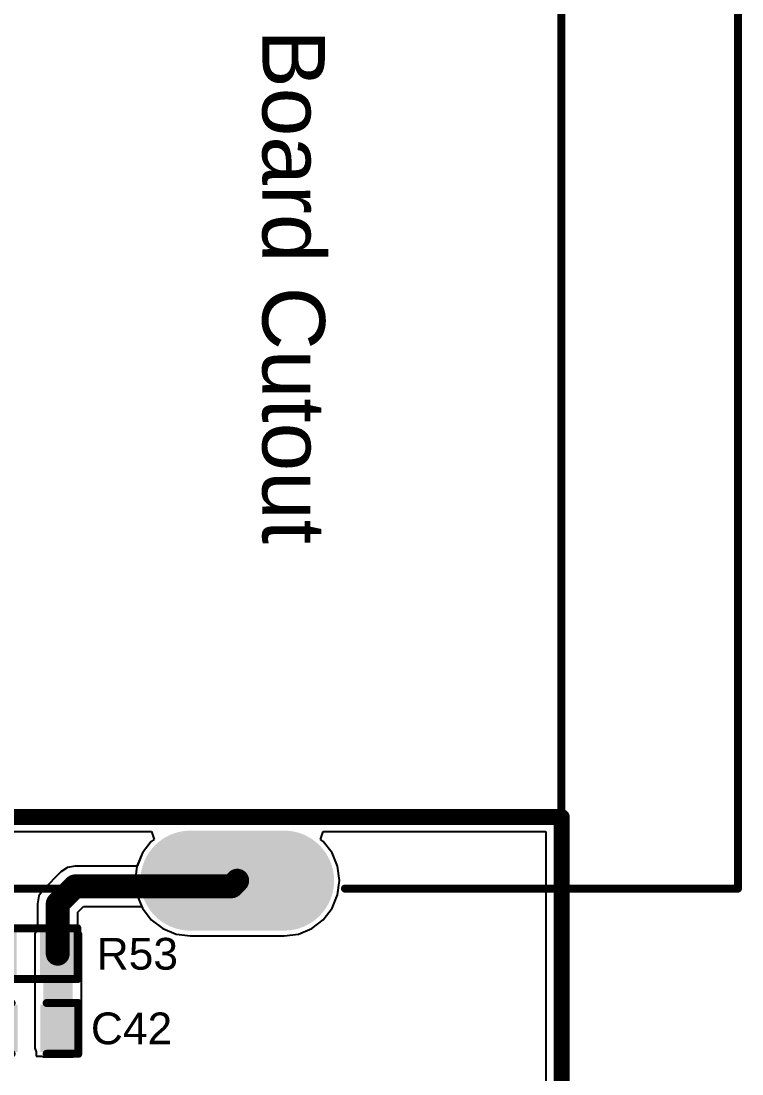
# Model space of a CAD drawing. Header units: inches. Extents: x -3 to 103, y 0 to 40.
# Drawn here: x 91.35 to 102.88, y 8.95 to 25.79 of the extents above; entities that cross this region are included whole.
import ezdxf

# ---------------------------------------------------------------- set-up
doc = ezdxf.new("R2010")
doc.units = ezdxf.units.IN
for name, color, linetype in [('Board Outline', 216, 'Continuous'), ('Bottom Layer', 5, 'Continuous'), ('Bottom Solder', 6, 'Continuous'), ('Mechanical 13', 56, 'Continuous'), ('Multi-Layer', 9, 'Continuous'), ('Pad Holes', 156, 'Continuous'), ('Top Layer', 1, 'Continuous'), ('Top Overlay', 2, 'Continuous'), ('Top Paste', 8, 'Continuous'), ('Top Solder', 216, 'Continuous')]:
    doc.layers.add(name, color=color, linetype=linetype)
doc.styles.add('Arial', font='', dxfattribs={"height": 0.2})
doc.styles.get('Arial').set_extended_font_data('Arial')

# ---------------------------------------------------------------- blocks, each defined once
blk = doc.blocks.new('R___0402_2')
at = {"layer": 'Top Layer'}
for points in [[(-0.699, -0.318), (-0.699, 0.318), (-0.241, 0.318), (-0.241, -0.318)], [(0.241, -0.318), (0.241, 0.318), (0.699, 0.318), (0.699, -0.318)]]:
    blk.add_hatch(color=1, dxfattribs=at).paths.add_polyline_path(points)
at = {"layer": 'Top Paste'}
for points in [[(-0.699, -0.318), (-0.699, 0.318), (-0.241, 0.318), (-0.241, -0.318)], [(0.241, -0.318), (0.241, 0.318), (0.699, 0.318), (0.699, -0.318)]]:
    blk.add_hatch(color=8, dxfattribs=at).paths.add_polyline_path(points)
at = {"layer": 'Top Solder'}
for points in [[(-0.754, -0.373), (-0.754, 0.373), (-0.186, 0.373), (-0.186, -0.373)], [(0.186, -0.373), (0.186, 0.373), (0.754, 0.373), (0.754, -0.373)]]:
    blk.add_hatch(color=216, dxfattribs=at).paths.add_polyline_path(points)
at = {"layer": 'Top Overlay'}
for points, const_width in [([(0.787, 0.406), (-0.787, 0.406)], 0.127), ([(-0.787, 0.406), (-0.787, -0.406)], 0.127), ([(0.787, 0.406), (0.787, -0.406)], 0.127), ([(0.787, -0.406), (-0.787, -0.406)], 0.127), ([(0.813, -0.432), (-0.813, -0.432)], 0.00323)]:
    blk.add_lwpolyline(points, dxfattribs=dict(at, const_width=const_width))
for points, const_width in [([(-0.819, 0.406, 1), (-0.756, 0.406, 1)], 0.0635), ([(-0.819, 0.406, 1), (-0.756, 0.406, 1)], 0.0635), ([(0.756, 0.406, 1), (0.819, 0.406, 1)], 0.0635), ([(0.756, 0.406, 1), (0.819, 0.406, 1)], 0.0635), ([(-0.819, -0.406, 1), (-0.756, -0.406, 1)], 0.0635), ([(-0.819, -0.406, 1), (-0.756, -0.406, 1)], 0.0635), ([(-0.814, -0.432, 1), (-0.812, -0.432, 1)], 0.00161), ([(0.756, -0.406, 1), (0.819, -0.406, 1)], 0.0635), ([(0.756, -0.406, 1), (0.819, -0.406, 1)], 0.0635), ([(0.812, -0.432, 1), (0.814, -0.432, 1)], 0.00161)]:
    blk.add_lwpolyline(points, format="xyb", close=True, dxfattribs=dict(at, const_width=const_width))
blk = doc.blocks.new('C___0402_8')
at = {"layer": 'Top Layer'}
for points in [[(-0.699, -0.318), (-0.699, 0.318), (-0.241, 0.318), (-0.241, -0.318)], [(0.241, -0.318), (0.241, 0.318), (0.699, 0.318), (0.699, -0.318)]]:
    blk.add_hatch(color=1, dxfattribs=at).paths.add_polyline_path(points)
at = {"layer": 'Top Paste'}
for points in [[(-0.699, -0.318), (-0.699, 0.318), (-0.241, 0.318), (-0.241, -0.318)], [(0.241, -0.318), (0.241, 0.318), (0.699, 0.318), (0.699, -0.318)]]:
    blk.add_hatch(color=8, dxfattribs=at).paths.add_polyline_path(points)
at = {"layer": 'Top Solder'}
for points in [[(-0.758, -0.377), (-0.758, 0.377), (-0.181, 0.377), (-0.181, -0.377)], [(0.181, -0.377), (0.181, 0.377), (0.758, 0.377), (0.758, -0.377)]]:
    blk.add_hatch(color=216, dxfattribs=at).paths.add_polyline_path(points)
at = {"layer": 'Top Overlay', "const_width": 0.127}
for points in [[(-0.787, 0.406), (-0.787, -0.406)], [(-0.279, 0.406), (-0.787, 0.406)], [(0.787, 0.406), (0.279, 0.406)], [(0.787, 0.406), (0.787, -0.406)], [(-0.279, -0.406), (-0.787, -0.406)], [(0.787, -0.406), (0.279, -0.406)]]:
    blk.add_lwpolyline(points, dxfattribs=at)
at = {"layer": 'Top Overlay', "const_width": 0.0635}
for points in [[(-0.819, 0.406, 1), (-0.756, 0.406, 1)], [(-0.819, 0.406, 1), (-0.756, 0.406, 1)], [(-0.311, 0.406, 1), (-0.248, 0.406, 1)], [(0.248, 0.406, 1), (0.311, 0.406, 1)], [(0.756, 0.406, 1), (0.819, 0.406, 1)], [(0.756, 0.406, 1), (0.819, 0.406, 1)], [(-0.819, -0.406, 1), (-0.756, -0.406, 1)], [(-0.819, -0.406, 1), (-0.756, -0.406, 1)], [(-0.311, -0.406, 1), (-0.248, -0.406, 1)], [(0.248, -0.406, 1), (0.311, -0.406, 1)], [(0.756, -0.406, 1), (0.819, -0.406, 1)], [(0.756, -0.406, 1), (0.819, -0.406, 1)]]:
    blk.add_lwpolyline(points, format="xyb", close=True, dxfattribs=at)
blk = doc.blocks.new('RC01835_79')
at = {"layer": 'Bottom Layer'}
h = blk.add_hatch(color=5, dxfattribs=at)
edge = h.paths.add_edge_path()
edge.add_arc((8, 3.05), 0.75, 180, 360)
edge.add_line((8.75, 3.05), (8.75, 4.55))
edge.add_arc((8, 4.55), 0.75, 0, 180)
edge.add_line((7.25, 4.55), (7.25, 3.05))
at = {"layer": 'Bottom Solder'}
h = blk.add_hatch(color=6, dxfattribs=at)
edge = h.paths.add_edge_path()
edge.add_arc((8, 3.05), 0.8, 180, 360)
edge.add_line((8.8, 3.05), (8.8, 4.55))
edge.add_arc((8, 4.55), 0.8, 0, 180)
edge.add_line((7.2, 4.55), (7.2, 3.05))
at = {"layer": 'Multi-Layer'}
h = blk.add_hatch(color=9, dxfattribs=at)
edge = h.paths.add_edge_path()
edge.add_arc((8, 3.05), 0.75, 180, 360)
edge.add_line((8.75, 3.05), (8.75, 4.55))
edge.add_arc((8, 4.55), 0.75, 0, 180)
edge.add_line((7.25, 4.55), (7.25, 3.05))
at = {"layer": 'Pad Holes'}
h = blk.add_hatch(color=7, dxfattribs=at)
edge = h.paths.add_edge_path()
edge.add_arc((8, 3.1), 0.5, 180, 360)
edge.add_line((8.5, 3.1), (8.5, 4.5))
edge.add_arc((8, 4.5), 0.5, 0, 180)
edge.add_line((7.5, 4.5), (7.5, 3.1))
at = {"layer": 'Top Layer'}
h = blk.add_hatch(color=1, dxfattribs=at)
edge = h.paths.add_edge_path()
edge.add_arc((8, 3.05), 0.75, 180, 360)
edge.add_line((8.75, 3.05), (8.75, 4.55))
edge.add_arc((8, 4.55), 0.75, 0, 180)
edge.add_line((7.25, 4.55), (7.25, 3.05))
at = {"layer": 'Top Solder'}
h = blk.add_hatch(color=216, dxfattribs=at)
edge = h.paths.add_edge_path()
edge.add_arc((8, 3.05), 0.8, 180, 360)
edge.add_line((8.8, 3.05), (8.8, 4.55))
edge.add_arc((8, 4.55), 0.8, 0, 180)
edge.add_line((7.2, 4.55), (7.2, 3.05))
at = {"layer": 'Mechanical 13', "const_width": 0.12}
for points in [[(8.125, 9.009), (6.98, 9.009)], [(6.982, -0.381), (6.982, 9.009)]]:
    blk.add_lwpolyline(points, dxfattribs=at)
at = {"layer": 'Mechanical 13', "const_width": 0.06}
for points in [[(6.95, 9.009, 1), (7.01, 9.009, 1)], [(6.952, 9.009, 1), (7.012, 9.009, 1)], [(8.095, 9.009, 1), (8.155, 9.009, 1)]]:
    blk.add_lwpolyline(points, format="xyb", close=True, dxfattribs=at)
at = {"layer": 'Top Overlay', "const_width": 0.127}
for points in [[(8.1, 11.811), (-8.1, 11.811)], [(8.128, 5.523), (8.128, 11.811)], [(8.128, 8.984), (-8.1, 8.984)], [(8.128, -4.039), (8.128, 2.077)]]:
    blk.add_lwpolyline(points, dxfattribs=at)
at = {"layer": 'Top Overlay', "const_width": 0.0635}
for points in [[(8.068, 11.811, 1), (8.132, 11.811, 1)], [(8.096, 11.811, 1), (8.16, 11.811, 1)], [(8.096, 8.984, 1), (8.16, 8.984, 1)], [(8.096, 5.523, 1), (8.16, 5.523, 1)], [(8.096, 2.077, 1), (8.16, 2.077, 1)]]:
    blk.add_lwpolyline(points, format="xyb", close=True, dxfattribs=at)
at = {"layer": 'Mechanical 13', "style": 'Arial'}
blk.add_text('Board Cutout', height=1, dxfattribs=at).set_placement((-5.616, 4.203))

msp = doc.modelspace()

# ---------------------------------------------------------------- hatches: boundary and pattern name
at = {"layer": 'Top Layer'}
msp.add_hatch(color=1, dxfattribs=at).paths.add_polyline_path([(91.707, 9.36), (92.177, 9.36), (92.177, 11.189), (91.707, 11.189)])

# ---------------------------------------------------------------- linework, layer by layer
at = {"layer": 'Board Outline', "const_width": 0.254}
for points in [[(90.627, 13.058), (100, 13.058)], [(100, 1.27), (100, 13.058)]]:
    msp.add_lwpolyline(points, dxfattribs=at)
at = {"layer": 'Board Outline', "const_width": 0.127}
msp.add_lwpolyline([(99.937, 13.058, 1), (100.064, 13.058, 1)], format="xyb", close=True, dxfattribs=at)
msp.add_lwpolyline([(99.937, 13.058, 1), (100.064, 13.058, 1)], format="xyb", close=True, dxfattribs=at)
at = {"layer": 'Bottom Layer'}
for p, q in [((90.528, 12.827), (93.434, 12.827)), ((93.434, 12.827), (93.477, 12.7)), ((96.139, 12.7), (96.183, 12.827)), ((96.183, 12.827), (99.746, 12.827)), ((99.746, 12.827), (99.746, 1.372)), ((93.433, 12.666), (93.292, 12.483)), ((93.477, 12.7), (93.433, 12.666)), ((96.184, 12.666), (96.139, 12.7)), ((96.324, 12.483), (96.184, 12.666)), ((93.292, 12.483), (93.204, 12.27)), ((96.413, 12.27), (96.324, 12.483)), ((93.204, 12.27), (93.174, 12.041)), ((96.443, 12.041), (96.413, 12.27)), ((93.174, 12.041), (93.204, 11.812)), ((96.413, 11.812), (96.443, 12.041)), ((93.204, 11.812), (93.292, 11.598)), ((96.324, 11.598), (96.413, 11.812)), ((93.292, 11.598), (93.433, 11.415)), ((96.184, 11.415), (96.324, 11.598)), ((93.433, 11.415), (93.616, 11.275)), ((96, 11.275), (96.184, 11.415)), ((93.616, 11.275), (93.829, 11.186)), ((93.829, 11.186), (94.058, 11.156)), ((94.058, 11.156), (95.558, 11.156)), ((95.558, 11.156), (95.787, 11.186)), ((95.787, 11.186), (96, 11.275))]:
    msp.add_line(p, q, dxfattribs=at)
at = {"layer": 'Top Layer'}
for p, q in [((90.528, 12.827), (93.434, 12.827)), ((93.434, 12.827), (93.477, 12.7)), ((96.139, 12.7), (96.183, 12.827)), ((96.183, 12.827), (99.746, 12.827)), ((99.746, 12.827), (99.746, 1.372)), ((93.433, 12.666), (93.292, 12.483)), ((93.477, 12.7), (93.433, 12.666)), ((96.184, 12.666), (96.139, 12.7)), ((96.324, 12.483), (96.184, 12.666)), ((93.292, 12.483), (93.206, 12.274)), ((96.413, 12.27), (96.324, 12.483)), ((91.985, 12.179), (91.706, 11.9)), ((92.09, 12.249), (91.985, 12.179)), ((92.214, 12.274), (92.09, 12.249)), ((93.206, 12.274), (92.214, 12.274)), ((96.443, 12.041), (96.413, 12.27)), ((96.413, 11.812), (96.443, 12.041)), ((91.636, 11.795), (91.612, 11.671)), ((91.706, 11.9), (91.636, 11.795)), ((96.324, 11.598), (96.413, 11.812)), ((91.612, 11.671), (91.612, 11.316)), ((92.259, 11.537), (92.348, 11.627)), ((92.348, 11.627), (93.28, 11.627)), ((93.28, 11.627), (93.292, 11.598)), ((92.259, 11.316), (92.259, 11.537)), ((93.292, 11.598), (93.433, 11.415)), ((96.184, 11.415), (96.324, 11.598)), ((91.612, 11.316), (91.58, 11.316)), ((91.58, 11.316), (91.58, 11.214)), ((92.291, 11.316), (92.259, 11.316)), ((92.291, 11.245), (92.291, 11.316)), ((93.433, 11.415), (93.616, 11.275)), ((96, 11.275), (96.184, 11.415)), ((91.58, 11.214), (91.569, 11.189)), ((91.569, 11.189), (91.569, 9.36)), ((92.314, 11.189), (92.291, 11.245)), ((92.314, 9.36), (92.314, 11.189)), ((93.616, 11.275), (93.829, 11.186)), ((93.829, 11.186), (94.058, 11.156)), ((94.058, 11.156), (95.558, 11.156)), ((95.558, 11.156), (95.787, 11.186)), ((95.787, 11.186), (96, 11.275)), ((91.569, 9.36), (91.592, 9.304)), ((91.592, 9.304), (91.592, 9.233)), ((92.304, 9.335), (92.314, 9.36)), ((92.304, 9.233), (92.304, 9.335)), ((91.592, 9.233), (91.681, 9.233)), ((91.681, 9.233), (91.707, 9.222)), ((91.707, 9.222), (92.177, 9.222)), ((92.177, 9.222), (92.202, 9.233)), ((92.202, 9.233), (92.304, 9.233))]:
    msp.add_line(p, q, dxfattribs=at)
at = {"layer": 'Top Layer', "const_width": 0.381}
for points in [[(91.935, 11.671), (92.214, 11.95)], [(92.214, 11.95), (94.718, 11.95)], [(94.718, 11.95), (94.808, 12.041)], [(91.935, 10.871), (91.935, 11.671)]]:
    msp.add_lwpolyline(points, dxfattribs=at)
at = {"layer": 'Top Layer', "const_width": 0.191}
for points in [[(92.119, 11.95, 1), (92.31, 11.95, 1)], [(92.119, 11.95, 1), (92.31, 11.95, 1)], [(94.623, 11.95, 1), (94.813, 11.95, 1)], [(94.623, 11.95, 1), (94.813, 11.95, 1)], [(94.713, 12.041, 1), (94.903, 12.041, 1)], [(91.84, 11.671, 1), (92.031, 11.671, 1)], [(91.84, 11.671, 1), (92.031, 11.671, 1)], [(91.84, 10.871, 1), (92.031, 10.871, 1)]]:
    msp.add_lwpolyline(points, format="xyb", close=True, dxfattribs=at)

# ---------------------------------------------------------------- block references
for name, p, rotation in [('RC01835_79', (91.008, 20.041), 270), ('R___0402_2', (91.465, 10.871), 180), ('C___0402_8', (91.478, 9.677), 180)]:
    msp.add_blockref(name, p, dxfattribs=dict(rotation=rotation))

# ---------------------------------------------------------------- texts
at = {"layer": 'Top Overlay', "style": 'Arial'}
for s, p in [('R53', (92.559, 10.617)), ('C42', (92.466, 9.423))]:
    msp.add_text(s, height=0.508, dxfattribs=at).set_placement(p)

doc.saveas('drawing.dxf')
